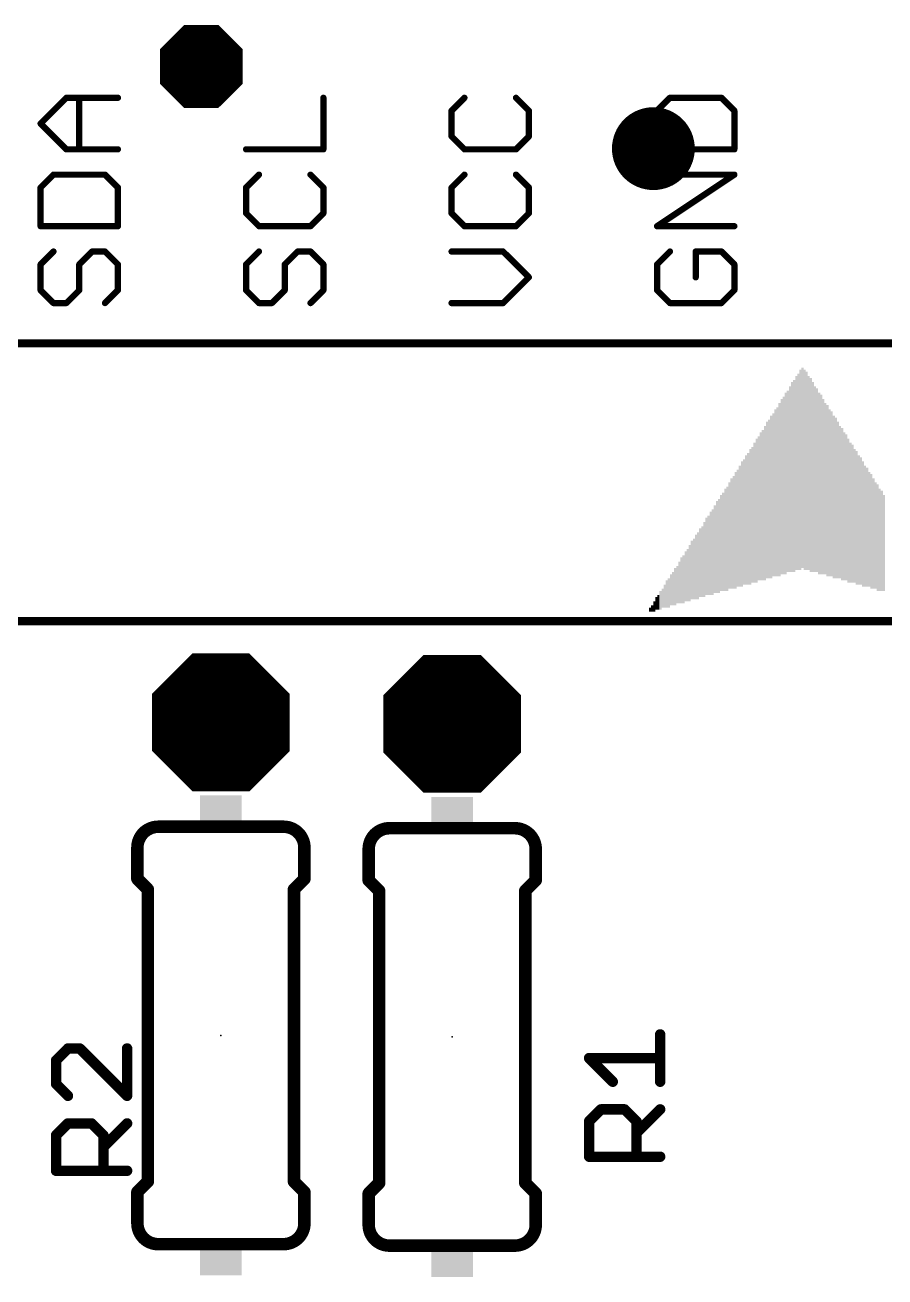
# Model space of a CAD drawing. Extents: x -10 to 70, y -21 to 116.
# Drawn here: x 9.86 to 20.32, y 31.77 to 47 of the extents above; entities that cross this region are included whole.
import ezdxf

# ---------------------------------------------------------------- set-up
doc = ezdxf.new("R2010")
doc.units = 0
for name, color, linetype in [('17', 82, 'CONTINUOUS'), ('18', 82, 'CONTINUOUS'), ('21', 253, 'CONTINUOUS'), ('23', 7, 'CONTINUOUS'), ('25', 253, 'CONTINUOUS'), ('47', 253, 'CONTINUOUS')]:
    doc.layers.add(name, color=color, linetype=linetype)

# ---------------------------------------------------------------- blocks, each defined once
blk = doc.blocks.new('RECT')
blk.add_solid([(-0.5, -0.5), (0.5, -0.5), (-0.5, 0.5), (0.5, 0.5)])
blk = doc.blocks.new('OCTAGONP')
at = {"const_width": 0.5}
blk.add_lwpolyline([(-0.25, -0.1036), (-0.25, 0.1036), (-0.1036, 0.25), (0.1036, 0.25), (0.25, 0.1036), (0.25, -0.1036), (0.1036, -0.25), (-0.1036, -0.25), (-0.25, -0.1036), (-0.25, 0.1036)], dxfattribs=at)
blk = doc.blocks.new('ROUNDV')
at = {"const_width": 0.5}
blk.add_lwpolyline([(0, -0.25, 1), (0, 0.25, 1), (0, -0.25)], format="xyb", dxfattribs=at)
blk = doc.blocks.new('OCTAGONV')
at = {"const_width": 0.5}
blk.add_lwpolyline([(-0.25, -0.1036), (-0.25, 0.1036), (-0.1036, 0.25), (0.1036, 0.25), (0.25, 0.1036), (0.25, -0.1036), (0.1036, -0.25), (-0.1036, -0.25), (-0.25, -0.1036), (-0.25, 0.1036)], dxfattribs=at)

msp = doc.modelspace()

# ---------------------------------------------------------------- linework, layer by layer
at = {"layer": '21'}
for points, const_width in [([(10.0448, 45.8051), (10.3583, 46.1187)], 0.0762), ([(10.3583, 46.1187), (10.9854, 46.1187)], 0.0762), ([(10.5151, 45.4916), (10.5151, 46.1187)], 0.0762), ([(13.4854, 45.4916), (13.4854, 46.1187)], 0.0762), ([(15.2016, 46.1187), (15.0448, 45.9619)], 0.0762), ([(15.9854, 45.9619), (15.8286, 46.1187)], 0.0762), ([(17.7016, 46.1187), (17.5448, 45.9619)], 0.0762), ([(18.3286, 46.1187), (17.7016, 46.1187)], 0.0762), ([(18.4854, 45.9619), (18.3286, 46.1187)], 0.0762), ([(15.0448, 45.9619), (15.0448, 45.6483)], 0.0762), ([(15.9854, 45.6483), (15.9854, 45.9619)], 0.0762), ([(17.5448, 45.9619), (17.5448, 45.4916)], 0.0762), ([(18.4854, 45.4916), (18.4854, 45.9619)], 0.0762), ([(10.3583, 45.4916), (10.0448, 45.8051)], 0.0762), ([(15.0448, 45.6483), (15.2016, 45.4916)], 0.0762), ([(15.8286, 45.4916), (15.9854, 45.6483)], 0.0762), ([(10.9854, 45.4916), (10.3583, 45.4916)], 0.0762), ([(12.5448, 45.4916), (13.4854, 45.4916)], 0.0762), ([(15.2016, 45.4916), (15.8286, 45.4916)], 0.0762), ([(17.5448, 45.4916), (18.4854, 45.4916)], 0.0762), ([(10.2016, 45.1831), (10.0448, 45.0264)], 0.0762), ([(10.8286, 45.1831), (10.2016, 45.1831)], 0.0762), ([(10.9854, 45.0264), (10.8286, 45.1831)], 0.0762), ([(12.7016, 45.1831), (12.5448, 45.0264)], 0.0762), ([(13.4854, 45.0264), (13.3286, 45.1831)], 0.0762), ([(15.2016, 45.1831), (15.0448, 45.0264)], 0.0762), ([(15.9854, 45.0264), (15.8286, 45.1831)], 0.0762), ([(17.5448, 44.5561), (18.4854, 45.1831)], 0.0762), ([(18.4854, 45.1831), (17.5448, 45.1831)], 0.0762), ([(10.0448, 45.0264), (10.0448, 44.5561)], 0.0762), ([(10.9854, 44.5561), (10.9854, 45.0264)], 0.0762), ([(12.5448, 45.0264), (12.5448, 44.7128)], 0.0762), ([(13.4854, 44.7128), (13.4854, 45.0264)], 0.0762), ([(15.0448, 45.0264), (15.0448, 44.7128)], 0.0762), ([(15.9854, 44.7128), (15.9854, 45.0264)], 0.0762), ([(12.5448, 44.7128), (12.7016, 44.5561)], 0.0762), ([(13.3286, 44.5561), (13.4854, 44.7128)], 0.0762), ([(15.0448, 44.7128), (15.2016, 44.5561)], 0.0762), ([(15.8286, 44.5561), (15.9854, 44.7128)], 0.0762), ([(10.0448, 44.5561), (10.9854, 44.5561)], 0.0762), ([(12.7016, 44.5561), (13.3286, 44.5561)], 0.0762), ([(15.2016, 44.5561), (15.8286, 44.5561)], 0.0762), ([(18.4854, 44.5561), (17.5448, 44.5561)], 0.0762), ([(10.2016, 44.2476), (10.0448, 44.0908)], 0.0762), ([(10.5151, 44.0908), (10.6719, 44.2476)], 0.0762), ([(10.6719, 44.2476), (10.8286, 44.2476)], 0.0762), ([(10.8286, 44.2476), (10.9854, 44.0908)], 0.0762), ([(12.7016, 44.2476), (12.5448, 44.0908)], 0.0762), ([(13.0151, 44.0908), (13.1719, 44.2476)], 0.0762), ([(13.1719, 44.2476), (13.3286, 44.2476)], 0.0762), ([(13.3286, 44.2476), (13.4854, 44.0908)], 0.0762), ([(15.6719, 44.2476), (15.0448, 44.2476)], 0.0762), ([(15.9854, 43.9341), (15.6719, 44.2476)], 0.0762), ([(17.7016, 44.2476), (17.5448, 44.0908)], 0.0762), ([(18.3286, 44.2476), (18.0151, 44.2476)], 0.0762), ([(18.0151, 44.2476), (18.0151, 43.9341)], 0.0762), ([(18.4854, 44.0908), (18.3286, 44.2476)], 0.0762), ([(10.0448, 44.0908), (10.0448, 43.7773)], 0.0762), ([(10.5151, 43.7773), (10.5151, 44.0908)], 0.0762), ([(10.9854, 44.0908), (10.9854, 43.7773)], 0.0762), ([(12.5448, 44.0908), (12.5448, 43.7773)], 0.0762), ([(13.0151, 43.7773), (13.0151, 44.0908)], 0.0762), ([(13.4854, 44.0908), (13.4854, 43.7773)], 0.0762), ([(17.5448, 44.0908), (17.5448, 43.7773)], 0.0762), ([(18.4854, 43.7773), (18.4854, 44.0908)], 0.0762), ([(15.6719, 43.6205), (15.9854, 43.9341)], 0.0762), ([(10.0448, 43.7773), (10.2016, 43.6205)], 0.0762), ([(10.3583, 43.6205), (10.5151, 43.7773)], 0.0762), ([(10.9854, 43.7773), (10.8286, 43.6205)], 0.0762), ([(12.5448, 43.7773), (12.7016, 43.6205)], 0.0762), ([(12.8583, 43.6205), (13.0151, 43.7773)], 0.0762), ([(13.4854, 43.7773), (13.3286, 43.6205)], 0.0762), ([(17.5448, 43.7773), (17.7016, 43.6205)], 0.0762), ([(18.3286, 43.6205), (18.4854, 43.7773)], 0.0762), ([(10.2016, 43.6205), (10.3583, 43.6205)], 0.0762), ([(12.7016, 43.6205), (12.8583, 43.6205)], 0.0762), ([(15.0448, 43.6205), (15.6719, 43.6205)], 0.0762), ([(17.7016, 43.6205), (18.3286, 43.6205)], 0.0762), ([(13.0005, 37.248), (11.4765, 37.248)], 0.1524), ([(14.2905, 37.23), (15.8145, 37.23)], 0.1524), ([(11.2225, 36.994), (11.2225, 36.613)], 0.1524), ([(13.2545, 36.994), (13.2545, 36.613)], 0.1524), ([(14.0365, 36.976), (14.0365, 36.595)], 0.1524), ([(16.0685, 36.976), (16.0685, 36.595)], 0.1524), ([(11.3495, 36.486), (11.2225, 36.613)], 0.1524), ([(13.1275, 36.486), (13.2545, 36.613)], 0.1524), ([(14.1635, 36.468), (14.0365, 36.595)], 0.1524), ([(15.9415, 36.468), (16.0685, 36.595)], 0.1524), ([(11.3495, 36.486), (11.3495, 32.93)], 0.1524), ([(13.1275, 36.486), (13.1275, 32.93)], 0.1524), ([(14.1635, 32.912), (14.1635, 36.468)], 0.1524), ([(15.9415, 32.912), (15.9415, 36.468)], 0.1524), ([(11.3495, 32.93), (11.2225, 32.803)], 0.1524), ([(13.1275, 32.93), (13.2545, 32.803)], 0.1524), ([(14.1635, 32.912), (14.0365, 32.785)], 0.1524), ([(15.9415, 32.912), (16.0685, 32.785)], 0.1524), ([(11.2225, 32.422), (11.2225, 32.803)], 0.1524), ([(13.2545, 32.422), (13.2545, 32.803)], 0.1524), ([(14.0365, 32.404), (14.0365, 32.785)], 0.1524), ([(16.0685, 32.404), (16.0685, 32.785)], 0.1524), ([(13.0005, 32.168), (11.4765, 32.168)], 0.1524), ([(14.2905, 32.15), (15.8145, 32.15)], 0.1524)]:
    msp.add_lwpolyline(points, dxfattribs=dict(at, const_width=const_width))
for points, const_width in [([(10.3583, 46.1377, 1), (10.3583, 46.0996)], 0.0381), ([(10.3718, 46.1052, 1), (10.3449, 46.1321)], 0.0381), ([(10.5342, 46.1187, 1), (10.4961, 46.1187)], 0.0381), ([(10.9854, 46.0996, 1), (10.9854, 46.1377)], 0.0381), ([(13.5045, 46.1187, 1), (13.4664, 46.1187)], 0.0381), ([(15.215, 46.1052, 1), (15.1881, 46.1321)], 0.0381), ([(15.8421, 46.1321, 1), (15.8152, 46.1052)], 0.0381), ([(17.7016, 46.1377, 1), (17.7016, 46.0996)], 0.0381), ([(17.715, 46.1052, 1), (17.6881, 46.1321)], 0.0381), ([(18.3421, 46.1321, 1), (18.3152, 46.1052)], 0.0381), ([(18.3286, 46.0996, 1), (18.3286, 46.1377)], 0.0381), ([(15.0638, 45.9619, 1), (15.0257, 45.9619)], 0.0381), ([(15.0313, 45.9754, 1), (15.0583, 45.9484)], 0.0381), ([(16.0044, 45.9619, 1), (15.9664, 45.9619)], 0.0381), ([(15.9719, 45.9484, 1), (15.9989, 45.9754)], 0.0381), ([(17.5638, 45.9619, 1), (17.5257, 45.9619)], 0.0381), ([(17.5313, 45.9754, 1), (17.5583, 45.9484)], 0.0381), ([(18.5045, 45.9619, 1), (18.4664, 45.9619)], 0.0381), ([(18.4719, 45.9484, 1), (18.4989, 45.9754)], 0.0381), ([(10.0583, 45.8186, 1), (10.0313, 45.7916)], 0.0381), ([(10.0313, 45.8186, 1), (10.0583, 45.7916)], 0.0381), ([(15.0583, 45.6618, 1), (15.0313, 45.6349)], 0.0381), ([(15.0257, 45.6483, 1), (15.0638, 45.6483)], 0.0381), ([(15.9664, 45.6483, 1), (16.0044, 45.6483)], 0.0381), ([(15.9989, 45.6349, 1), (15.9719, 45.6618)], 0.0381), ([(10.3583, 45.5106, 1), (10.3583, 45.4725)], 0.0381), ([(10.3449, 45.4781, 1), (10.3718, 45.5051)], 0.0381), ([(10.4961, 45.4916, 1), (10.5342, 45.4916)], 0.0381), ([(10.9854, 45.4725, 1), (10.9854, 45.5106)], 0.0381), ([(12.5448, 45.5106, 1), (12.5448, 45.4725)], 0.0381), ([(13.4664, 45.4916, 1), (13.5045, 45.4916)], 0.0381), ([(13.4854, 45.4725, 1), (13.4854, 45.5106)], 0.0381), ([(15.2016, 45.5106, 1), (15.2016, 45.4725)], 0.0381), ([(15.1881, 45.4781, 1), (15.215, 45.5051)], 0.0381), ([(15.8152, 45.5051, 1), (15.8421, 45.4781)], 0.0381), ([(15.8286, 45.4725, 1), (15.8286, 45.5106)], 0.0381), ([(17.5448, 45.5106, 1), (17.5448, 45.4725)], 0.0381), ([(17.5257, 45.4916, 1), (17.5638, 45.4916)], 0.0381), ([(18.4664, 45.4916, 1), (18.5045, 45.4916)], 0.0381), ([(18.4854, 45.4725, 1), (18.4854, 45.5106)], 0.0381), ([(10.2016, 45.2022, 1), (10.2016, 45.1641)], 0.0381), ([(10.215, 45.1697, 1), (10.1881, 45.1966)], 0.0381), ([(10.8421, 45.1966, 1), (10.8152, 45.1697)], 0.0381), ([(10.8286, 45.1641, 1), (10.8286, 45.2022)], 0.0381), ([(12.715, 45.1697, 1), (12.6881, 45.1966)], 0.0381), ([(13.3421, 45.1966, 1), (13.3152, 45.1697)], 0.0381), ([(15.215, 45.1697, 1), (15.1881, 45.1966)], 0.0381), ([(15.8421, 45.1966, 1), (15.8152, 45.1697)], 0.0381), ([(17.5448, 45.2022, 1), (17.5448, 45.1641)], 0.0381), ([(18.496, 45.1673, 1), (18.4748, 45.199)], 0.0381), ([(18.4854, 45.1641, 1), (18.4854, 45.2022)], 0.0381), ([(10.0638, 45.0264, 1), (10.0257, 45.0264)], 0.0381), ([(10.0313, 45.0398, 1), (10.0583, 45.0129)], 0.0381), ([(11.0045, 45.0264, 1), (10.9664, 45.0264)], 0.0381), ([(10.9719, 45.0129, 1), (10.9989, 45.0398)], 0.0381), ([(12.5638, 45.0264, 1), (12.5257, 45.0264)], 0.0381), ([(12.5313, 45.0398, 1), (12.5583, 45.0129)], 0.0381), ([(13.5045, 45.0264, 1), (13.4664, 45.0264)], 0.0381), ([(13.4719, 45.0129, 1), (13.4989, 45.0398)], 0.0381), ([(15.0638, 45.0264, 1), (15.0257, 45.0264)], 0.0381), ([(15.0313, 45.0398, 1), (15.0583, 45.0129)], 0.0381), ([(16.0044, 45.0264, 1), (15.9664, 45.0264)], 0.0381), ([(15.9719, 45.0129, 1), (15.9989, 45.0398)], 0.0381), ([(12.5583, 44.7263, 1), (12.5313, 44.6994)], 0.0381), ([(12.5257, 44.7128, 1), (12.5638, 44.7128)], 0.0381), ([(13.4664, 44.7128, 1), (13.5045, 44.7128)], 0.0381), ([(13.4989, 44.6994, 1), (13.4719, 44.7263)], 0.0381), ([(15.0583, 44.7263, 1), (15.0313, 44.6994)], 0.0381), ([(15.0257, 44.7128, 1), (15.0638, 44.7128)], 0.0381), ([(15.9664, 44.7128, 1), (16.0044, 44.7128)], 0.0381), ([(15.9989, 44.6994, 1), (15.9719, 44.7263)], 0.0381), ([(10.0448, 44.5751, 1), (10.0448, 44.537)], 0.0381), ([(10.0257, 44.5561, 1), (10.0638, 44.5561)], 0.0381), ([(10.9664, 44.5561, 1), (11.0045, 44.5561)], 0.0381), ([(10.9854, 44.537, 1), (10.9854, 44.5751)], 0.0381), ([(12.7016, 44.5751, 1), (12.7016, 44.537)], 0.0381), ([(12.6881, 44.5426, 1), (12.715, 44.5695)], 0.0381), ([(13.3152, 44.5695, 1), (13.3421, 44.5426)], 0.0381), ([(13.3286, 44.537, 1), (13.3286, 44.5751)], 0.0381), ([(15.2016, 44.5751, 1), (15.2016, 44.537)], 0.0381), ([(15.1881, 44.5426, 1), (15.215, 44.5695)], 0.0381), ([(15.8152, 44.5695, 1), (15.8421, 44.5426)], 0.0381), ([(15.8286, 44.537, 1), (15.8286, 44.5751)], 0.0381), ([(17.5448, 44.5751, 1), (17.5448, 44.537)], 0.0381), ([(17.5342, 44.5719, 1), (17.5554, 44.5402)], 0.0381), ([(18.4854, 44.537, 1), (18.4854, 44.5751)], 0.0381), ([(10.215, 44.2341, 1), (10.1881, 44.2611)], 0.0381), ([(10.6719, 44.2667, 1), (10.6719, 44.2286)], 0.0381), ([(10.6853, 44.2341, 1), (10.6584, 44.2611)], 0.0381), ([(10.8421, 44.2611, 1), (10.8152, 44.2341)], 0.0381), ([(10.8286, 44.2286, 1), (10.8286, 44.2667)], 0.0381), ([(12.715, 44.2341, 1), (12.6881, 44.2611)], 0.0381), ([(13.1719, 44.2667, 1), (13.1719, 44.2286)], 0.0381), ([(13.1853, 44.2341, 1), (13.1584, 44.2611)], 0.0381), ([(13.3421, 44.2611, 1), (13.3152, 44.2341)], 0.0381), ([(13.3286, 44.2286, 1), (13.3286, 44.2667)], 0.0381), ([(15.0448, 44.2667, 1), (15.0448, 44.2286)], 0.0381), ([(15.6853, 44.2611, 1), (15.6584, 44.2341)], 0.0381), ([(15.6719, 44.2286, 1), (15.6719, 44.2667)], 0.0381), ([(17.715, 44.2341, 1), (17.6881, 44.2611)], 0.0381), ([(18.0151, 44.2667, 1), (18.0151, 44.2286)], 0.0381), ([(18.0342, 44.2476, 1), (17.9961, 44.2476)], 0.0381), ([(18.3421, 44.2611, 1), (18.3152, 44.2341)], 0.0381), ([(18.3286, 44.2286, 1), (18.3286, 44.2667)], 0.0381), ([(10.0638, 44.0908, 1), (10.0257, 44.0908)], 0.0381), ([(10.0313, 44.1043, 1), (10.0583, 44.0774)], 0.0381), ([(10.5016, 44.1043, 1), (10.5286, 44.0774)], 0.0381), ([(10.5342, 44.0908, 1), (10.4961, 44.0908)], 0.0381), ([(11.0045, 44.0908, 1), (10.9664, 44.0908)], 0.0381), ([(10.9719, 44.0774, 1), (10.9989, 44.1043)], 0.0381), ([(12.5638, 44.0908, 1), (12.5257, 44.0908)], 0.0381), ([(12.5313, 44.1043, 1), (12.5583, 44.0774)], 0.0381), ([(13.0016, 44.1043, 1), (13.0286, 44.0774)], 0.0381), ([(13.0342, 44.0908, 1), (12.9961, 44.0908)], 0.0381), ([(13.5045, 44.0908, 1), (13.4664, 44.0908)], 0.0381), ([(13.4719, 44.0774, 1), (13.4989, 44.1043)], 0.0381), ([(17.5638, 44.0908, 1), (17.5257, 44.0908)], 0.0381), ([(17.5313, 44.1043, 1), (17.5583, 44.0774)], 0.0381), ([(18.5045, 44.0908, 1), (18.4664, 44.0908)], 0.0381), ([(18.4719, 44.0774, 1), (18.4989, 44.1043)], 0.0381), ([(15.9989, 43.9206, 1), (15.9719, 43.9475)], 0.0381), ([(15.9719, 43.9206, 1), (15.9989, 43.9475)], 0.0381), ([(17.9961, 43.9341, 1), (18.0342, 43.9341)], 0.0381), ([(10.0583, 43.7908, 1), (10.0313, 43.7638)], 0.0381), ([(10.0257, 43.7773, 1), (10.0638, 43.7773)], 0.0381), ([(10.4961, 43.7773, 1), (10.5342, 43.7773)], 0.0381), ([(10.5286, 43.7638, 1), (10.5016, 43.7908)], 0.0381), ([(10.9664, 43.7773, 1), (11.0045, 43.7773)], 0.0381), ([(10.9989, 43.7638, 1), (10.9719, 43.7908)], 0.0381), ([(12.5583, 43.7908, 1), (12.5313, 43.7638)], 0.0381), ([(12.5257, 43.7773, 1), (12.5638, 43.7773)], 0.0381), ([(12.9961, 43.7773, 1), (13.0342, 43.7773)], 0.0381), ([(13.0286, 43.7638, 1), (13.0016, 43.7908)], 0.0381), ([(13.4664, 43.7773, 1), (13.5045, 43.7773)], 0.0381), ([(13.4989, 43.7638, 1), (13.4719, 43.7908)], 0.0381), ([(17.5583, 43.7908, 1), (17.5313, 43.7638)], 0.0381), ([(17.5257, 43.7773, 1), (17.5638, 43.7773)], 0.0381), ([(18.4664, 43.7773, 1), (18.5045, 43.7773)], 0.0381), ([(18.4989, 43.7638, 1), (18.4719, 43.7908)], 0.0381), ([(10.2016, 43.6396, 1), (10.2016, 43.6015)], 0.0381), ([(10.1881, 43.6071, 1), (10.215, 43.634)], 0.0381), ([(10.3449, 43.634, 1), (10.3718, 43.6071)], 0.0381), ([(10.3583, 43.6015, 1), (10.3583, 43.6396)], 0.0381), ([(10.8152, 43.634, 1), (10.8421, 43.6071)], 0.0381), ([(12.7016, 43.6396, 1), (12.7016, 43.6015)], 0.0381), ([(12.6881, 43.6071, 1), (12.715, 43.634)], 0.0381), ([(12.8449, 43.634, 1), (12.8718, 43.6071)], 0.0381), ([(12.8583, 43.6015, 1), (12.8583, 43.6396)], 0.0381), ([(13.3152, 43.634, 1), (13.3421, 43.6071)], 0.0381), ([(15.0448, 43.6396, 1), (15.0448, 43.6015)], 0.0381), ([(15.6584, 43.634, 1), (15.6853, 43.6071)], 0.0381), ([(15.6719, 43.6015, 1), (15.6719, 43.6396)], 0.0381), ([(17.7016, 43.6396, 1), (17.7016, 43.6015)], 0.0381), ([(17.6881, 43.6071, 1), (17.715, 43.634)], 0.0381), ([(18.3152, 43.634, 1), (18.3421, 43.6071)], 0.0381), ([(18.3286, 43.6015, 1), (18.3286, 43.6396)], 0.0381), ([(11.4765, 37.248, 0.4142), (11.2225, 36.994)], 0.1524), ([(11.4765, 37.2861, 1), (11.4765, 37.2099)], 0.0762), ([(11.4765, 37.2099, 1), (11.4765, 37.2861)], 0.0762), ([(13.2545, 36.994, 0.4142), (13.0005, 37.248)], 0.1524), ([(13.0005, 37.2861, 1), (13.0005, 37.2099)], 0.0762), ([(13.0005, 37.2099, 1), (13.0005, 37.2861)], 0.0762), ([(14.2905, 37.23, 0.4142), (14.0365, 36.976)], 0.1524), ([(14.2905, 37.2681, 1), (14.2905, 37.1919)], 0.0762), ([(14.2905, 37.1919, 1), (14.2905, 37.2681)], 0.0762), ([(16.0685, 36.976, 0.4142), (15.8145, 37.23)], 0.1524), ([(15.8145, 37.2681, 1), (15.8145, 37.1919)], 0.0762), ([(15.8145, 37.1919, 1), (15.8145, 37.2681)], 0.0762), ([(11.2606, 36.994, 1), (11.1844, 36.994)], 0.0762), ([(11.1844, 36.994, 1), (11.2606, 36.994)], 0.0762), ([(13.2926, 36.994, 1), (13.2164, 36.994)], 0.0762), ([(13.2164, 36.994, 1), (13.2926, 36.994)], 0.0762), ([(14.0746, 36.976, 1), (13.9984, 36.976)], 0.0762), ([(16.1066, 36.976, 1), (16.0304, 36.976)], 0.0762), ([(13.9984, 36.976, 1), (14.0746, 36.976)], 0.0762), ([(16.0304, 36.976, 1), (16.1066, 36.976)], 0.0762), ([(11.1844, 36.613, 1), (11.2606, 36.613)], 0.0762), ([(11.2494, 36.6399, 1), (11.1956, 36.5861)], 0.0762), ([(13.2164, 36.613, 1), (13.2926, 36.613)], 0.0762), ([(13.2814, 36.5861, 1), (13.2276, 36.6399)], 0.0762), ([(13.9984, 36.595, 1), (14.0746, 36.595)], 0.0762), ([(14.0634, 36.6219, 1), (14.0096, 36.5681)], 0.0762), ([(16.0304, 36.595, 1), (16.1066, 36.595)], 0.0762), ([(16.0954, 36.5681, 1), (16.0416, 36.6219)], 0.0762), ([(11.3876, 36.486, 1), (11.3114, 36.486)], 0.0762), ([(11.3226, 36.4591, 1), (11.3764, 36.5129)], 0.0762), ([(13.1656, 36.486, 1), (13.0894, 36.486)], 0.0762), ([(13.1006, 36.5129, 1), (13.1544, 36.4591)], 0.0762), ([(14.2016, 36.468, 1), (14.1254, 36.468)], 0.0762), ([(14.1366, 36.4411, 1), (14.1904, 36.4949)], 0.0762), ([(15.9796, 36.468, 1), (15.9034, 36.468)], 0.0762), ([(15.9146, 36.4949, 1), (15.9684, 36.4411)], 0.0762), ([(11.3114, 32.93, 1), (11.3876, 32.93)], 0.0762), ([(11.3764, 32.9031, 1), (11.3226, 32.9569)], 0.0762), ([(13.0894, 32.93, 1), (13.1656, 32.93)], 0.0762), ([(13.1544, 32.9569, 1), (13.1006, 32.9031)], 0.0762), ([(14.1254, 32.912, 1), (14.2016, 32.912)], 0.0762), ([(14.1904, 32.8851, 1), (14.1366, 32.9389)], 0.0762), ([(15.9034, 32.912, 1), (15.9796, 32.912)], 0.0762), ([(15.9684, 32.9389, 1), (15.9146, 32.8851)], 0.0762), ([(11.2606, 32.803, 1), (11.1844, 32.803)], 0.0762), ([(11.1956, 32.8299, 1), (11.2494, 32.7761)], 0.0762), ([(13.2926, 32.803, 1), (13.2164, 32.803)], 0.0762), ([(13.2276, 32.7761, 1), (13.2814, 32.8299)], 0.0762), ([(14.0746, 32.785, 1), (13.9984, 32.785)], 0.0762), ([(14.0096, 32.8119, 1), (14.0634, 32.7581)], 0.0762), ([(16.1066, 32.785, 1), (16.0304, 32.785)], 0.0762), ([(16.0416, 32.7581, 1), (16.0954, 32.8119)], 0.0762), ([(11.2225, 32.422, 0.4142), (11.4765, 32.168)], 0.1524), ([(11.2606, 32.422, 1), (11.1844, 32.422)], 0.0762), ([(11.1844, 32.422, 1), (11.2606, 32.422)], 0.0762), ([(13.0005, 32.168, 0.4142), (13.2545, 32.422)], 0.1524), ([(13.2926, 32.422, 1), (13.2164, 32.422)], 0.0762), ([(13.2164, 32.422, 1), (13.2926, 32.422)], 0.0762), ([(14.0365, 32.404, 0.4142), (14.2905, 32.15)], 0.1524), ([(14.0746, 32.404, 1), (13.9984, 32.404)], 0.0762), ([(15.8145, 32.15, 0.4142), (16.0685, 32.404)], 0.1524), ([(16.1066, 32.404, 1), (16.0304, 32.404)], 0.0762), ([(13.9984, 32.404, 1), (14.0746, 32.404)], 0.0762), ([(16.0304, 32.404, 1), (16.1066, 32.404)], 0.0762), ([(11.4765, 32.2061, 1), (11.4765, 32.1299)], 0.0762), ([(11.4765, 32.1299, 1), (11.4765, 32.2061)], 0.0762), ([(13.0005, 32.2061, 1), (13.0005, 32.1299)], 0.0762), ([(13.0005, 32.1299, 1), (13.0005, 32.2061)], 0.0762), ([(14.2905, 32.1881, 1), (14.2905, 32.1119)], 0.0762), ([(14.2905, 32.1119, 1), (14.2905, 32.1881)], 0.0762), ([(15.8145, 32.1881, 1), (15.8145, 32.1119)], 0.0762), ([(15.8145, 32.1119, 1), (15.8145, 32.1881)], 0.0762)]:
    msp.add_lwpolyline(points, format="xyb", dxfattribs=dict(at, const_width=const_width))
at = {"layer": '23'}
for p in [(12.2385, 34.708), (12.2385, 34.708), (15.0525, 34.69), (15.0525, 34.69)]:
    msp.add_point(p, dxfattribs=at)
at = {"layer": '25', "const_width": 0.127}
for points in [[(17.5825, 34.1444), (17.5825, 34.7206)], [(10.3772, 34.5496), (10.2332, 34.4055)], [(10.5213, 34.5496), (10.3772, 34.5496)], [(11.0975, 33.9734), (10.5213, 34.5496)], [(11.0975, 34.5496), (11.0975, 33.9734)], [(10.2332, 34.4055), (10.2332, 34.1174)], [(17.0063, 34.1444), (16.7182, 34.4325)], [(16.7182, 34.4325), (17.5825, 34.4325)], [(10.2332, 34.1174), (10.3772, 33.9734)], [(16.7182, 33.6644), (16.8622, 33.8085)], [(16.8622, 33.8085), (17.1503, 33.8085)], [(17.1503, 33.8085), (17.2944, 33.6644)], [(17.2944, 33.5204), (17.5825, 33.8085)], [(10.2332, 33.4934), (10.3772, 33.6375)], [(10.3772, 33.6375), (10.6653, 33.6375)], [(10.6653, 33.6375), (10.8094, 33.4934)], [(10.8094, 33.3494), (11.0975, 33.6375)], [(16.7182, 33.2322), (16.7182, 33.6644)], [(17.2944, 33.6644), (17.2944, 33.2322)], [(10.2332, 33.0612), (10.2332, 33.4934)], [(10.8094, 33.4934), (10.8094, 33.0612)], [(17.5825, 33.2322), (16.7182, 33.2322)], [(11.0975, 33.0612), (10.2332, 33.0612)]]:
    msp.add_lwpolyline(points, dxfattribs=at)
at = {"layer": '25', "const_width": 0.0635}
for points in [[(17.6142, 34.7206, 1), (17.5508, 34.7206)], [(10.3772, 34.5813, 1), (10.3772, 34.5178)], [(10.3997, 34.5271, 1), (10.3548, 34.572)], [(10.5437, 34.572, 1), (10.4988, 34.5271)], [(10.5213, 34.5178, 1), (10.5213, 34.5813)], [(11.1293, 34.5496, 1), (11.0657, 34.5496)], [(10.2649, 34.4055, 1), (10.2014, 34.4055)], [(10.2107, 34.428, 1), (10.2556, 34.3831)], [(16.7182, 34.4642, 1), (16.7182, 34.4007)], [(16.7406, 34.4549, 1), (16.6957, 34.41)], [(17.5825, 34.4007, 1), (17.5825, 34.4642)], [(10.2014, 34.1174, 1), (10.2649, 34.1174)], [(10.2556, 34.1399, 1), (10.2107, 34.095)], [(16.9838, 34.1219, 1), (17.0287, 34.1668)], [(17.5508, 34.1444, 1), (17.6142, 34.1444)], [(10.3548, 33.9509, 1), (10.3997, 33.9958)], [(11.0657, 33.9734, 1), (11.1293, 33.9734)], [(11.075, 33.9509, 1), (11.12, 33.9958)], [(16.8622, 33.8402, 1), (16.8622, 33.7767)], [(16.8847, 33.786, 1), (16.8398, 33.8309)], [(17.1728, 33.8309, 1), (17.1279, 33.786)], [(17.1503, 33.7767, 1), (17.1503, 33.8402)], [(17.605, 33.786, 1), (17.56, 33.8309)], [(10.3772, 33.6692, 1), (10.3772, 33.6057)], [(10.3997, 33.615, 1), (10.3548, 33.6599)], [(10.6878, 33.6599, 1), (10.6429, 33.615)], [(10.6653, 33.6057, 1), (10.6653, 33.6692)], [(11.12, 33.615, 1), (11.075, 33.6599)], [(16.7499, 33.6644, 1), (16.6864, 33.6644)], [(16.6957, 33.6869, 1), (16.7406, 33.642)], [(17.3261, 33.6644, 1), (17.2626, 33.6644)], [(17.2719, 33.642, 1), (17.3168, 33.6869)], [(10.2649, 33.4934, 1), (10.2014, 33.4934)], [(10.2107, 33.5159, 1), (10.2556, 33.471)], [(10.8411, 33.4934, 1), (10.7776, 33.4934)], [(10.7869, 33.471, 1), (10.8318, 33.5159)], [(17.2719, 33.5428, 1), (17.3168, 33.4979)], [(10.7869, 33.3718, 1), (10.8318, 33.3269)], [(16.7182, 33.264, 1), (16.7182, 33.2005)], [(16.6864, 33.2322, 1), (16.7499, 33.2322)], [(17.2626, 33.2322, 1), (17.3261, 33.2322)], [(17.5825, 33.2005, 1), (17.5825, 33.264)], [(10.2014, 33.0612, 1), (10.2649, 33.0612)], [(10.2332, 33.093, 1), (10.2332, 33.0295)], [(10.7776, 33.0612, 1), (10.8411, 33.0612)], [(11.0975, 33.0295, 1), (11.0975, 33.093)]]:
    msp.add_lwpolyline(points, format="xyb", dxfattribs=at)
at = {"layer": '47', "const_width": 0.1}
for points in [[(6.1995, 43.13), (64, 43.13)], [(6.1995, 43.13), (59, 43.13)], [(25.2615, 39.7495), (-4, 39.7495)]]:
    msp.add_lwpolyline(points, dxfattribs=at)

# ---------------------------------------------------------------- block references
at = {"layer": '17', "xscale": 1.6764, "yscale": 1.6764}
for p, rotation in [((12.2385, 38.518), 90), ((12.2385, 38.518), 90), ((15.0525, 38.5), 270), ((15.0525, 38.5), 270)]:
    msp.add_blockref('OCTAGONP', p, dxfattribs=dict(at, rotation=rotation))
at = {"layer": '18', "xscale": 1.008, "yscale": 1.008}
for name, p in [('OCTAGONV', (12, 46.5)), ('ROUNDV', (17.5, 45.5))]:
    msp.add_blockref(name, p, dxfattribs=at)
at = {"layer": '21'}
for p, xscale, yscale, rotation in [((19.2887, 41.5913), 2.4384, 0.0254, 90), ((19.3141, 41.6167), 2.4384, 0.0254, 90), ((19.3395, 41.5913), 2.4384, 0.0254, 90), ((19.1871, 41.5024), 2.3114, 0.0254, 90), ((19.2125, 41.5151), 2.3368, 0.0254, 90), ((19.2379, 41.5532), 2.3622, 0.0254, 90), ((19.2633, 41.5659), 2.3876, 0.0254, 90), ((19.3649, 41.5786), 2.413, 0.0254, 90), ((19.3903, 41.5532), 2.3622, 0.0254, 90), ((19.4157, 41.5278), 2.3622, 0.0254, 90), ((19.4411, 41.5024), 2.3114, 0.0254, 90), ((19.1109, 41.4262), 2.2098, 0.0254, 90), ((19.1363, 41.4516), 2.2098, 0.0254, 90), ((19.1617, 41.477), 2.2606, 0.0254, 90), ((19.4665, 41.477), 2.2606, 0.0254, 90), ((19.4919, 41.4643), 2.2352, 0.0254, 90), ((19.5173, 41.4262), 2.2098, 0.0254, 90), ((19.5427, 41.4135), 2.1844, 0.0254, 90), ((19.0347, 41.35), 2.1082, 0.0254, 90), ((19.0601, 41.3881), 2.1336, 0.0254, 90), ((19.0855, 41.4008), 2.159, 0.0254, 90), ((19.5681, 41.3881), 2.1336, 0.0254, 90), ((19.5935, 41.3627), 2.0828, 0.0254, 90), ((19.6189, 41.3373), 2.0828, 0.0254, 90), ((18.9331, 41.2611), 1.9812, 0.0254, 90), ((18.9585, 41.2865), 1.9812, 0.0254, 90), ((18.9839, 41.3119), 2.032, 0.0254, 90), ((19.0093, 41.3246), 2.0574, 0.0254, 90), ((19.6443, 41.3119), 2.032, 0.0254, 90), ((19.6697, 41.2992), 2.0066, 0.0254, 90), ((19.6951, 41.2611), 1.9812, 0.0254, 90), ((19.7205, 41.2484), 1.9558, 0.0254, 90), ((18.8315, 41.1595), 1.8288, 0.0254, 90), ((18.8569, 41.1849), 1.8796, 0.0254, 90), ((18.8823, 41.223), 1.905, 0.0254, 90), ((18.9077, 41.2357), 1.9304, 0.0254, 90), ((19.7459, 41.223), 1.905, 0.0254, 90), ((19.7713, 41.1976), 1.8542, 0.0254, 90), ((19.7967, 41.1722), 1.8542, 0.0254, 90), ((18.7299, 41.0706), 1.7018, 0.0254, 90), ((18.7553, 41.096), 1.7526, 0.0254, 90), ((18.7807, 41.1214), 1.7526, 0.0254, 90), ((18.8061, 41.1468), 1.8034, 0.0254, 90), ((19.8221, 41.1468), 1.8034, 0.0254, 90), ((19.8475, 41.1341), 1.778, 0.0254, 90), ((19.8729, 41.096), 1.7526, 0.0254, 90), ((19.8983, 41.0706), 1.7018, 0.0254, 90), ((18.6283, 40.9817), 1.5748, 0.0254, 90), ((18.6537, 40.9944), 1.6002, 0.0254, 90), ((18.6791, 41.0198), 1.651, 0.0254, 90), ((18.7045, 41.0452), 1.651, 0.0254, 90), ((19.9237, 41.0579), 1.6764, 0.0254, 90), ((19.9491, 41.0325), 1.6256, 0.0254, 90), ((19.9745, 41.0071), 1.6256, 0.0254, 90), ((19.9999, 40.9817), 1.5748, 0.0254, 90), ((18.5521, 40.9055), 1.4732, 0.0254, 90), ((18.5775, 40.9309), 1.524, 0.0254, 90), ((18.6029, 40.9563), 1.524, 0.0254, 90), ((20.0253, 40.969), 1.5494, 0.0254, 90), ((20.0507, 40.9309), 1.524, 0.0254, 90), ((20.0761, 40.9055), 1.4732, 0.0254, 90), ((20.1015, 40.8928), 1.4478, 0.0254, 90), ((18.4505, 40.8166), 1.3462, 0.0254, 90), ((18.4759, 40.8293), 1.3716, 0.0254, 90), ((18.5013, 40.8547), 1.4224, 0.0254, 90), ((18.5267, 40.8801), 1.4224, 0.0254, 90), ((20.1269, 40.8674), 1.397, 0.0254, 90), ((20.1523, 40.842), 1.397, 0.0254, 90), ((20.1777, 40.8166), 1.3462, 0.0254, 90), ((18.3489, 40.715), 1.1938, 0.0254, 90), ((18.3743, 40.7404), 1.2446, 0.0254, 90), ((18.3997, 40.7531), 1.27, 0.0254, 90), ((18.4251, 40.7912), 1.2954, 0.0254, 90), ((20.2031, 40.7912), 1.2954, 0.0254, 90), ((20.2285, 40.7658), 1.2954, 0.0254, 90), ((20.2539, 40.7404), 1.2446, 0.0254, 90), ((20.2793, 40.7277), 1.2192, 0.0254, 90), ((18.2473, 40.6261), 1.0668, 0.0254, 90), ((18.2727, 40.6515), 1.1176, 0.0254, 90), ((18.2981, 40.6642), 1.143, 0.0254, 90), ((18.3235, 40.7023), 1.1684, 0.0254, 90), ((20.3047, 40.7023), 1.1684, 0.0254, 90), ((18.1457, 40.5372), 0.9398, 0.0254, 90), ((18.1711, 40.5499), 0.9652, 0.0254, 90), ((18.1965, 40.5753), 1.016, 0.0254, 90), ((18.2219, 40.588), 1.0414, 0.0254, 90), ((18.0695, 40.461), 0.8382, 0.0254, 90), ((18.0949, 40.4737), 0.8636, 0.0254, 90), ((18.1203, 40.4991), 0.9144, 0.0254, 90), ((17.9679, 40.3721), 0.7112, 0.0254, 90), ((17.9933, 40.3848), 0.7366, 0.0254, 90), ((18.0187, 40.4102), 0.7874, 0.0254, 90), ((18.0441, 40.4229), 0.8128, 0.0254, 90), ((17.8663, 40.2578), 0.5842, 0.0254, 90), ((17.8917, 40.2959), 0.6096, 0.0254, 90), ((17.9171, 40.3086), 0.635, 0.0254, 90), ((17.9425, 40.334), 0.6858, 0.0254, 90), ((17.7647, 40.1689), 0.4572, 0.0254, 90), ((17.7901, 40.1943), 0.4572, 0.0254, 90), ((17.8155, 40.2197), 0.508, 0.0254, 90), ((17.8409, 40.2451), 0.5588, 0.0254, 90), ((17.6631, 40.08), 0.3302, 0.0254, 90), ((17.6885, 40.0927), 0.3556, 0.0254, 90), ((17.7139, 40.1308), 0.381, 0.0254, 90), ((17.7393, 40.1435), 0.4064, 0.0254, 90), ((17.5869, 40.0038), 0.2286, 0.0254, 90), ((17.6123, 40.0292), 0.2286, 0.0254, 90), ((17.6377, 40.0546), 0.2794, 0.0254, 90), ((17.4853, 39.9022), 0.0762, 0.0254, 90), ((17.5107, 39.9276), 0.127, 0.0254, 90), ((17.5361, 39.9657), 0.1524, 0.0254, 90), ((17.5615, 39.9784), 0.1778, 0.0254, 90), ((17.4599, 39.8895), 0.0508, 0.0254, 90), ((12.2385, 37.4385), 0.381, 0.508, 90), ((15.0525, 37.4205), 0.381, 0.508, 270), ((12.2385, 31.9775), 0.381, 0.508, 90), ((15.0525, 31.9595), 0.381, 0.508, 270)]:
    msp.add_blockref('RECT', p, dxfattribs=dict(at, xscale=xscale, yscale=yscale, rotation=rotation))

doc.saveas('drawing.dxf')
